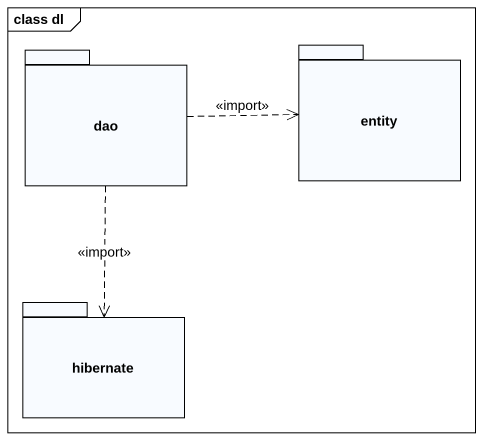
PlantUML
@startuml
mainframe class dl
package "entity" as entity_ {
}
package dao {
}
package hibernate {
}
dao .right.> entity_ : <<import>>
dao ..> hibernate : <<import>>
@enduml
